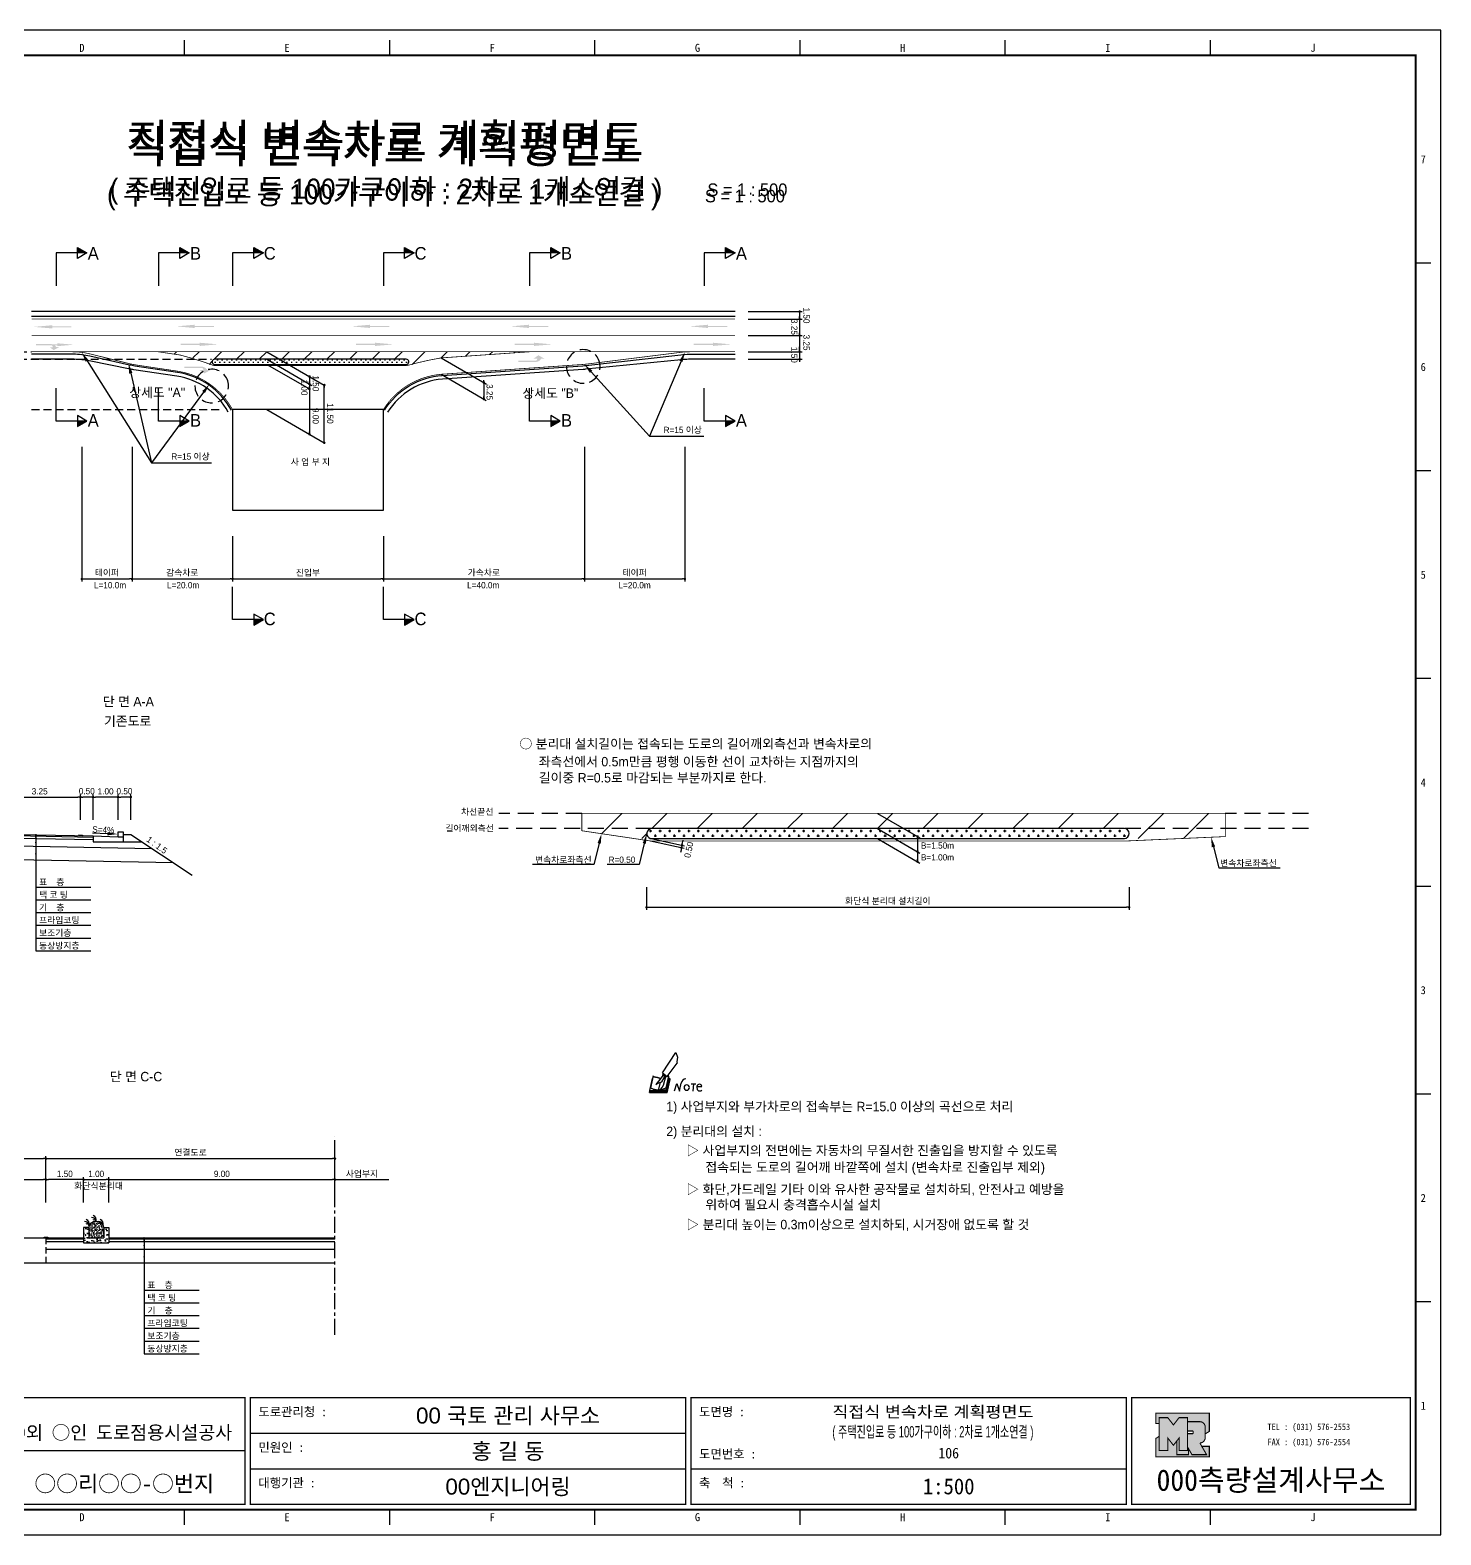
# Model space of a CAD drawing. Header units: millimetres. Extents: x 504 to 927, y 0 to 299.
# Drawn here: x 646.3 to 927, y -0.1 to 299.2 of the extents above; entities that cross this region are included whole.
import ezdxf
from ezdxf.enums import TextEntityAlignment as Align

# ---------------------------------------------------------------- set-up
doc = ezdxf.new("R2010")
doc.units = ezdxf.units.MM
doc.linetypes.add('CENTER', pattern=[50.8, 31.75, -6.35, 6.35, -6.35])
doc.linetypes.add('HIDDEN', pattern=[9.525, 6.35, -3.175])
for name, color, linetype in [('CC-GSTR-0004', 4, 'Continuous'), ('CM-LANE-0030', 30, 'Continuous'), ('CZ-DIMT-0002', 7, 'Continuous'), ('CZ-EXST-0002', 1, 'Continuous'), ('CZ-LIN1-0007', 7, 'Continuous'), ('CZ-LIN2-0003', 3, 'Continuous'), ('CZ-LINE-0001', 7, 'Continuous'), ('CZ-TEXT-BOX0', 7, 'Continuous'), ('TITLE', 7, 'Continuous')]:
    doc.layers.add(name, color=color, linetype=linetype)
doc.styles.add('견고딕', font='arial.ttf')
doc.styles.add('돋움', font='')
doc.styles.add('돋음체', font='')
doc.styles.get('돋움').set_extended_font_data('Dotum')
doc.styles.get('돋음체').set_extended_font_data('DotumChe')

# ---------------------------------------------------------------- blocks, each defined once
blk = doc.blocks.new('note')
for p, q in [((0.85, 3.5), (3.53, 7.57)), ((3.53, 7.57), (3.8, 6.64)), ((3.8, 6.64), (3.69, 5.72)), ((1, 3.1), (0.75, 2.77)), ((0.85, 3.5), (1.8, 2.79)), ((1, 3.4), (0.85, 3.21)), ((0.85, 3.21), (1.52, 2.71)), ((1.8, 2.79), (3.74, 5.46)), ((3.69, 5.72), (3.74, 5.46)), ((-1.24, 2.36), (-1.77, 0)), ((-1.77, 0), (1.77, 0)), ((-1.77, 0), (-1.77, -0.3)), ((-1.53, 0.52), (-1.55, 0.54)), ((-1.01, 2.9), (-1.53, 0.52)), ((-1.48, 0.48), (-1.53, 0.52)), ((-1.43, 0.44), (-1.48, 0.48)), ((-1.38, 0.41), (-1.43, 0.44)), ((-1.33, 0.4), (-1.38, 0.41)), ((-1.27, 0.37), (-1.33, 0.4)), ((-1.22, 0.35), (-1.27, 0.37)), ((-1.13, 2.36), (-1.24, 2.36)), ((-1.17, 0.33), (-1.22, 0.35)), ((-1.12, 0.32), (-1.17, 0.33)), ((-1.02, 0.25), (-1.12, 0.32)), ((-0.97, 0.22), (-1.02, 0.25)), ((-1, 2.9), (-1.01, 2.9)), ((-0.98, 2.85), (-1, 2.9)), ((-0.95, 2.8), (-0.98, 2.85)), ((-0.93, 0.21), (-0.97, 0.22)), ((-0.9, 2.75), (-0.95, 2.8)), ((-0.88, 0.19), (-0.93, 0.21)), ((-0.85, 2.72), (-0.9, 2.75)), ((-0.8, 0.18), (-0.88, 0.19)), ((-0.79, 2.69), (-0.85, 2.72)), ((-0.75, 0.17), (-0.8, 0.18)), ((-0.74, 2.68), (-0.79, 2.69)), ((-0.7, 0.16), (-0.75, 0.17)), ((-0.69, 2.65), (-0.74, 2.68)), ((-0.64, 0.15), (-0.7, 0.16)), ((-0.64, 2.65), (-0.69, 2.65)), ((-0.59, 2.63), (-0.64, 2.65)), ((-0.58, 0.14), (-0.64, 0.15)), ((-0.54, 2.62), (-0.59, 2.63)), ((-0.53, 0.13), (-0.58, 0.14)), ((-0.48, 2.61), (-0.54, 2.62)), ((-0.48, 0.12), (-0.53, 0.13)), ((-0.43, 2.61), (-0.48, 2.61)), ((-0.43, 0.11), (-0.48, 0.12)), ((0.75, 2.77), (-0.46, 1.16)), ((0.37, 2.24), (-0.46, 1.16)), ((-0.46, 1.16), (-0.08, 1.47)), ((-0.38, 2.59), (-0.43, 2.61)), ((-0.38, 0.08), (-0.43, 0.11)), ((-0.33, 2.59), (-0.38, 2.59)), ((-0.29, 0.06), (-0.38, 0.08)), ((-0.27, 2.58), (-0.33, 2.59)), ((-0.23, 0.05), (-0.29, 0.06)), ((-0.22, 2.57), (-0.27, 2.58)), ((-0.16, 0.04), (-0.23, 0.05)), ((-0.17, 2.56), (-0.22, 2.57)), ((-0.12, 2.55), (-0.17, 2.56)), ((-0.11, 0.03), (-0.16, 0.04)), ((-0.07, 2.53), (-0.12, 2.55)), ((-0.04, 0.02), (-0.11, 0.03)), ((-0.08, 1.47), (0.72, 1.75)), ((-0.01, 2.51), (-0.07, 2.53)), ((-0.05, -0.3), (-0.05, 0)), ((0, 0), (-0.04, 0.02)), ((0.04, 2.5), (-0.01, 2.51)), ((0.37, 1.63), (0, 0)), ((0, 0), (1.6, 0.53)), ((0, 0), (1.65, 0.18)), ((0, 0.01), (0.06, 0.04)), ((0, -0.3), (0, 0)), ((0.09, 2.48), (0.04, 2.5)), ((0.05, -0.3), (0.05, 0)), ((0.06, 0.04), (0.11, 0.07)), ((0.14, 2.48), (0.09, 2.48)), ((0.11, 0.07), (0.16, 0.09)), ((0.2, 2.47), (0.14, 2.48)), ((0.16, 0.09), (0.21, 0.12)), ((0.26, 2.43), (0.18, 2.46)), ((0.21, 0.12), (0.27, 0.14)), ((0.34, 2.4), (0.26, 2.43)), ((0.27, 0.14), (0.36, 0.19)), ((0.45, 2.37), (0.34, 2.4)), ((0.36, 0.19), (0.41, 0.22)), ((0.41, 0.22), (0.46, 0.27)), ((0.46, 0.27), (0.51, 0.3)), ((0.51, 0.3), (0.56, 0.34)), ((0.56, 0.34), (0.6, 0.4)), ((0.6, 0.4), (0.64, 0.45)), ((0.64, 0.45), (0.67, 0.51)), ((0.67, 0.51), (0.74, 0.58)), ((0.72, 1.75), (1.16, 2.53)), ((0.74, 0.58), (0.79, 0.63)), ((0.79, 0.63), (0.83, 0.68)), ((0.83, 0.68), (0.86, 0.73)), ((0.86, 0.73), (0.89, 0.79)), ((0.89, 0.84), (0.92, 0.89)), ((0.89, 0.79), (0.89, 0.84)), ((0.92, 0.89), (0.96, 0.95)), ((0.96, 0.95), (1.01, 0.97)), ((1.47, 2.74), (1.01, 0.97)), ((1.16, 2.53), (1.37, 2.82)), ((2.13, 2.84), (1.44, 2.63)), ((1.52, 2.71), (1.66, 2.9)), ((1.6, 0.53), (2.13, 2.84)), ((1.65, 0.18), (2.19, 2.48)), ((1.77, 0), (2.3, 2.36)), ((1.77, -0.3), (2.3, 2.07)), ((1.77, -0.38), (2.3, 1.99)), ((1.77, -0.44), (2.3, 1.93)), ((1.77, 0), (1.77, -0.3)), ((2.19, 2.48), (2.04, 2.47)), ((2.3, 2.36), (2.16, 2.36)), ((2.3, 2.36), (2.3, 2.07)), ((3.21, -0.08), (3.68, 1.4)), ((3.68, 1.4), (4.26, -0.14)), ((4.26, -0.14), (4.56, 1.44)), ((6.55, 1.34), (7.46, 1.34)), ((7.01, 1.34), (6.87, -0.11)), ((7.71, 0.77), (7.71, 0.55)), ((7.71, 0.77), (8.67, 0.77)), ((-1.77, -0.3), (1.77, -0.3)), ((-1.77, -0.43), (-1.77, -0.3)), ((-1.77, -0.37), (1.77, -0.37)), ((-1.77, -0.43), (1.77, -0.43))]:
    blk.add_line(p, q)
for centre, major_axis, start_param, end_param in [((0.4, 2.31), (0.0702, 0.0702), 3.283946, 6.425539), ((5.68, 1.23), (-0.806, 0.806), -0.591174, 0.597824), ((5.66, 0.58), (-0.378, 0.378), 3.926991, 10.210176), ((8.3, 0.49), (0.422, 0.422), 2.265602, 4.634911), ((8.19, 0.77), (-0.342, 0.342), 3.926991, 7.068583)]:
    blk.add_ellipse(centre, major_axis=major_axis, ratio=1, start_param=start_param, end_param=end_param)
blk = doc.blocks.new('_Dot')
at = {"color": 0, "linetype": 'ByBlock', "lineweight": -2}
blk.add_line((-0.5, 0), (-1, 0), dxfattribs=at)
at = {"color": 0, "linetype": 'ByBlock', "const_width": 0.5}
blk.add_lwpolyline([(-0.25, 0, 1), (0.25, 0, 1)], format="xyb", close=True, dxfattribs=at)

msp = doc.modelspace()

# ---------------------------------------------------------------- hatches: boundary and pattern name
at = {"layer": 'CM-LANE-0030'}
h = msp.add_hatch(dxfattribs=at)
h.set_pattern_fill('ANSI31', color=256, style=0)
h.set_pattern_definition([(45, (580.0822, 0.7328), (-2.245064, 2.245064), [])])
h.paths.add_polyline_path([(721.1, 233.73, -0.801424), (721.32, 232.78, 0.001479), (721.22, 232.73), (722.46, 232.73, -0.078793), (728.03, 234.01), (745.61, 235.23), (671.79, 235.23), (676.1, 234.59, -0.082795), (681.81, 232.73), (682.84, 232.73, 0.001767), (682.73, 232.8, -0.768255), (682.98, 233.73)])
at = {"layer": 'CZ-EXST-0002'}
h = msp.add_hatch(dxfattribs=at)
h.set_pattern_fill('AR-CONC', color=256, scale=0.01, style=0)
h.set_pattern_definition([(50, (-451.1976, 3541.8286), (1.8218467, -0.15939086), [0.1905, -2.0955]), (355, (-451.1976, 3541.8286), (-0.3524283, 1.9105664), [0.1524, -1.6764]), (100.451, (-451.0458, 3541.8153), (1.469425, 1.7511669), [0.1619, -1.7809]), (46.1842, (-451.1976, 3542.3366), (2.7107904, -0.4204233), [0.28575, -3.14325]), (96.6356, (-450.9717, 3542.3015), (2.3740423, 2.4742556), [0.24285, -2.67135]), (351.184, (-451.1976, 3542.3366), (2.374046, 2.4742512), [0.2286, -2.5146]), (21, (-450.9436, 3542.2096), (1.5161488, -1.0226552), [0.1905, -2.0955]), (326, (-450.9436, 3542.2096), (0.6180203, 1.8418797), [0.1524, -1.6764]), (71.4514, (-450.8172, 3542.1244), (2.1341649, 0.8192286), [0.1619, -1.7809]), (37.5, (-451.1976, 3541.8286), (0.03088603, 0.84555039), [0, -1.65608, 0, -1.7018, 0, -1.68275]), (7.5, (-451.1976, 3541.8286), (0.66819663, 1.00180575), [0, -0.97028, 0, -1.61798, 0, -0.64135]), (327.5, (-451.764, 3541.8286), (1.35590595, -0.05728744), [0, -0.635, 0, -1.9812, 0, -2.6289]), (317.5, (-452.018, 3541.8286), (1.4812918, 0.2542649), [0, -0.8255, 0, -1.31572, 0, -1.8669])])
h.paths.add_polyline_path([(661.92, 57.98), (661.92, 60.98), (660.92, 60.98), (660.92, 58.98), (657.92, 58.98), (657.92, 60.98), (656.92, 60.98), (656.92, 57.98)])
h = msp.add_hatch(dxfattribs=at)
h.set_pattern_fill('AR-SAND', color=256, scale=0.01, style=0)
h.set_pattern_definition([(37.5, (-451.19757, 3541.82857), (-0.016000313, 0.489413237), [0, -0.38608, 0, -0.4318, 0, -0.41275]), (7.5, (-451.1976, 3541.8286), (0.44952328, 0.7168251), [0, -0.20828, 0, -0.34798, 0, -0.13335]), (327.5, (-451.51, 3541.82857), (0.79099237, 0.001437185), [0, -0.127, 0, -0.4572, 0, -0.5969]), (317.5, (-451.51, 3541.8286), (0.76355645, 0.22292932), [0, -0.0635, 0, -0.29972, 0, -0.3429])])
edge = h.paths.add_edge_path()
edge.add_ellipse((659.42, 60.98), major_axis=(-1.5, 0), ratio=0.829212, start_angle=180, end_angle=360)
edge.add_line((657.92, 60.98), (657.92, 58.98))
edge.add_line((657.92, 58.98), (660.92, 58.98))
edge.add_line((660.92, 58.98), (660.92, 60.98))
at = {"layer": 'CZ-LIN1-0007'}
for points in [[(650.68, 240.51), (650.68, 240.3), (654.5, 240.3), (654.5, 240.08), (650.68, 240.08), (650.68, 239.87), (647.03, 240.19)], [(679.04, 240.61), (679.04, 240.39), (682.87, 240.39), (682.87, 240.18), (679.04, 240.18), (679.04, 239.96), (675.39, 240.29)], [(713.93, 240.61), (713.93, 240.39), (717.76, 240.39), (717.76, 240.18), (713.93, 240.18), (713.93, 239.96), (710.28, 240.29)], [(745.52, 240.61), (745.52, 240.39), (749.35, 240.39), (749.35, 240.18), (745.52, 240.18), (745.52, 239.96), (741.87, 240.29)], [(781.15, 240.61), (781.15, 240.39), (784.97, 240.39), (784.97, 240.18), (781.15, 240.18), (781.15, 239.96), (777.5, 240.29)], [(650.56, 236.75, -0.267976), (651.46, 236.15), (652.02, 236.15), (650.98, 235.57), (650.15, 236.14), (650.76, 236.14, 0.504994), (650.49, 236.51), (647.44, 236.53), (647.44, 236.77)], [(651.69, 236.92), (651.69, 236.73), (648.26, 236.73), (648.26, 236.54), (651.69, 236.54), (651.69, 236.35), (654.96, 236.64)], [(680.02, 237.03), (680.02, 236.82), (676.2, 236.82), (676.2, 236.6), (680.02, 236.6), (680.02, 236.39), (683.67, 236.71)], [(714.92, 237.03), (714.92, 236.82), (711.09, 236.82), (711.09, 236.6), (714.92, 236.6), (714.92, 236.39), (718.57, 236.71)], [(746.51, 237.03), (746.51, 236.82), (742.68, 236.82), (742.68, 236.6), (746.51, 236.6), (746.51, 236.39), (750.16, 236.71)], [(782.13, 237.03), (782.13, 236.82), (778.31, 236.82), (778.31, 236.6), (782.13, 236.6), (782.13, 236.39), (785.78, 236.71)], [(746.92, 233.2, 0.267976), (747.95, 233.88), (748.58, 233.88), (747.41, 234.54), (746.47, 233.89), (747.16, 233.89, -0.504994), (746.85, 233.47), (743.39, 233.45), (743.39, 233.18)], [(680.48, 232.28, -0.267976), (681.51, 231.59), (682.14, 231.59), (680.97, 230.94), (680.02, 231.58), (680.72, 231.59, 0.504994), (680.41, 232.01), (676.94, 232.03), (676.95, 232.3)], [(656.67, 138.96), (656.67, 139.08), (655.92, 139.1), (655.92, 138.97)], [(649.8, 58.98), (649.8, 59.11), (649.05, 59.11), (649.05, 58.98)]]:
    msp.add_hatch(color=256, dxfattribs=at).paths.add_polyline_path(points)
at = {"layer": 'CZ-LIN2-0003'}
h = msp.add_hatch(dxfattribs=at)
h.set_pattern_fill('CROSS', color=256, scale=0.075, style=0)
h.set_pattern_definition([(0, (580.0822, 0.7328), (0.47625, 0.47625), [0.238125, -0.714375]), (90, (580.2013, 0.61376), (-0.47625, 0.47625), [0.238125, -0.714375])])
h.paths.add_polyline_path([(721.22, 232.73, -0.001479), (721.32, 232.78, 0.801424), (721.1, 233.73), (682.98, 233.73, 0.768255), (682.73, 232.8, -0.001767), (682.84, 232.73)])
h = msp.add_hatch(dxfattribs=at)
h.set_pattern_fill('CROSS', color=256, scale=0.15, style=0)
h.set_pattern_definition([(0, (437.066, -318.2593), (0.9525, 0.9525), [0.47625, -1.42875]), (90, (437.3041, -318.4974), (-0.9525, 0.9525), [0.47625, -1.42875])])
h.paths.add_polyline_path([(769.97, 140.39, 0.857281), (769.67, 138.43, -0.001024), (769.82, 138.39), (863.94, 138.39, 1), (863.94, 140.39)])
at = {"layer": 'CZ-LINE-0001'}
for points in [[(655.67, 256), (655.67, 254.9), (657.58, 254.9)], [(676.03, 256), (676.03, 254.9), (677.94, 254.9)], [(690.79, 256), (690.79, 254.9), (692.7, 254.9)], [(720.79, 256), (720.79, 254.9), (722.7, 254.9)], [(749.85, 256), (749.85, 254.9), (751.75, 254.9)], [(784.64, 256), (784.64, 254.9), (786.55, 254.9)], [(657.58, 221.46), (655.67, 221.46), (655.67, 220.36)], [(677.94, 221.46), (676.03, 221.46), (676.03, 220.36)], [(751.75, 221.46), (749.85, 221.46), (749.85, 220.36)], [(786.55, 221.46), (784.64, 221.46), (784.64, 220.36)], [(692.7, 181.96), (690.79, 181.96), (690.79, 180.86)], [(722.7, 181.96), (720.79, 181.96), (720.79, 180.86)]]:
    msp.add_hatch(color=256, dxfattribs=at).paths.add_polyline_path(points)
at = {"layer": 'TITLE', "ltscale": 150}
h = msp.add_hatch(color=8, dxfattribs=at)
edge = h.paths.add_edge_path()
edge.add_line((880.9, 24.08), (870.23, 24.08))
edge.add_line((870.23, 24.08), (870.23, 22))
edge.add_line((870.23, 22), (870.94, 22))
edge.add_line((870.94, 22), (870.94, 23.18))
edge.add_line((870.94, 23.18), (872.63, 23.18))
edge.add_line((872.63, 23.18), (873.76, 21.73))
edge.add_line((873.76, 21.73), (874.88, 23.18))
edge.add_line((874.88, 23.18), (876.58, 23.18))
edge.add_line((876.58, 23.18), (876.58, 22.38))
edge.add_line((876.58, 22.38), (879.02, 22.38))
edge.add_arc((879.02, 21.31), 1.07, 0, 90, ccw=False)
edge.add_line((880.08, 21.31), (880.08, 19.95))
edge.add_line((880.08, 19.95), (880.9, 20.45))
edge.add_line((880.9, 20.45), (880.9, 24.08))
h.paths.add_polyline_path([(874.44, 18.56), (873.76, 17.68), (872.63, 19.13), (872.63, 16.62), (870.94, 16.62), (870.94, 19.47), (870.23, 19.03), (870.23, 15.4), (880.9, 15.4), (880.9, 17.47), (879.4, 17.47), (880.35, 15.82), (877.45, 15.82), (876.75, 17.03), (876.75, 15.82), (874.44, 15.82)])
msp.add_hatch(color=5, dxfattribs=at).paths.add_polyline_path([(876.58, 23.18), (874.88, 23.18), (873.76, 21.73), (872.63, 23.18), (870.94, 23.18), (870.94, 16.62), (872.63, 16.62), (872.63, 19.13), (873.76, 17.68), (874.88, 19.13), (874.88, 16.62), (876.58, 16.62)])
h = msp.add_hatch(color=161, dxfattribs=at)
edge = h.paths.add_edge_path()
edge.add_arc((879.02, 21.31), 1.07, 360, 450)
edge.add_line((879.02, 22.38), (876.58, 22.38))
edge.add_line((876.58, 22.38), (876.58, 20.53))
edge.add_line((876.58, 20.53), (877.57, 20.53))
edge.add_arc((877.57, 20.41), 0.113, 0, 90, ccw=False)
edge.add_line((877.69, 20.41), (877.69, 20.1))
edge.add_arc((877.57, 20.1), 0.113, 270, 360, ccw=False)
edge.add_line((877.57, 19.99), (876.58, 19.99))
edge.add_line((876.58, 19.99), (876.58, 16.62))
edge.add_line((876.58, 16.62), (874.88, 16.62))
edge.add_line((874.88, 16.62), (874.88, 19.13))
edge.add_line((874.88, 19.13), (874.44, 18.56))
edge.add_line((874.44, 18.56), (874.44, 15.82))
edge.add_line((874.44, 15.82), (876.75, 15.82))
edge.add_line((876.75, 15.82), (876.75, 17.03))
edge.add_line((876.75, 17.03), (877.45, 15.82))
edge.add_line((877.45, 15.82), (880.35, 15.82))
edge.add_line((880.35, 15.82), (879.02, 18.14))
edge.add_arc((879.02, 19.21), 1.07, 270, 360)
edge.add_line((880.08, 19.21), (880.08, 21.31))

# ---------------------------------------------------------------- linework, layer by layer
at = {"color": 0, "linetype": 'ByBlock', "lineweight": -2}
for p, q in [((799.38, 242.98), (799.38, 242.73)), ((799.38, 241.98), (799.38, 242.23)), ((799.38, 241.48), (799.38, 241.23)), ((799.38, 238.73), (799.38, 238.98)), ((799.38, 238.23), (799.38, 237.98)), ((799.38, 235.48), (799.38, 235.73)), ((799.38, 235.48), (799.38, 235.73)), ((799.38, 233.48), (799.38, 233.23)), ((799.38, 233.48), (799.38, 233.23)), ((701.84, 230.08), (701.84, 229.83)), ((701.84, 229.08), (701.84, 229.33)), ((701.84, 228.58), (701.84, 228.33)), ((701.84, 228.08), (701.84, 228.33)), ((704.8, 228.37), (704.8, 228.12)), ((736.55, 229.36), (736.55, 229.61)), ((736.55, 228.86), (736.55, 228.61)), ((736.54, 226.11), (736.54, 226.36)), ((701.84, 219.08), (701.84, 219.33)), ((704.8, 217.37), (704.8, 217.62)), ((822.83, 138.55), (822.83, 138.3)), ((775.83, 136.35), (775.78, 136.11)), ((776.04, 137.32), (776.09, 137.56)), ((822.83, 135.55), (822.83, 135.3)), ((822.83, 134.05), (822.83, 134.3)), ((707.17, 70.53), (707.42, 70.53))]:
    msp.add_line(p, q, dxfattribs=at)
at = {"color": 0, "linetype": 'ByBlock', "const_width": 0.25}
for points in [[(799.38, 243.11, 1), (799.38, 243.36, 1)], [(799.38, 241.61, 1), (799.38, 241.86, 1)], [(799.38, 241.86, 1), (799.38, 241.61, 1)], [(799.38, 238.36, 1), (799.38, 238.61, 1)], [(799.38, 238.61, 1), (799.38, 238.36, 1)], [(799.38, 235.36, 1), (799.38, 235.11, 1)], [(799.38, 235.36, 1), (799.38, 235.11, 1)], [(799.38, 233.61, 1), (799.38, 233.86, 1)], [(799.38, 233.61, 1), (799.38, 233.86, 1)], [(701.84, 230.2, 1), (701.84, 230.45, 1)], [(701.84, 228.7, 1), (701.84, 228.95, 1)], [(701.84, 228.95, 1), (701.84, 228.7, 1)], [(701.84, 227.95, 1), (701.84, 227.7, 1)], [(704.8, 228.49, 1), (704.8, 228.74, 1)], [(736.55, 228.99, 1), (736.55, 229.24, 1)], [(736.55, 229.24, 1), (736.55, 228.99, 1)], [(736.54, 225.98, 1), (736.54, 225.73, 1)], [(701.84, 218.95, 1), (701.84, 218.7, 1)], [(704.8, 217.24, 1), (704.8, 216.99, 1)], [(822.83, 138.68, 1), (822.83, 138.93, 1)], [(775.86, 136.47, 1), (775.91, 136.72, 1)], [(776.01, 137.2, 1), (775.96, 136.95, 1)], [(822.83, 135.68, 1), (822.83, 135.93, 1)], [(822.83, 133.93, 1), (822.83, 133.68, 1)], [(707.05, 70.53, 1), (706.8, 70.53, 1)]]:
    msp.add_lwpolyline(points, format="xyb", close=True, dxfattribs=at)
at = {"layer": 'CC-GSTR-0004'}
for p, q in [((658.79, 138.92), (663.79, 138.72)), ((658.79, 138.92), (658.79, 137.72)), ((658.79, 137.72), (664.79, 137.72)), ((663.79, 139.72), (664.79, 139.72)), ((663.79, 138.72), (663.79, 139.72)), ((663.79, 138.72), (664.79, 138.72)), ((664.79, 139.72), (664.79, 137.72))]:
    msp.add_line(p, q, dxfattribs=at)
for points in [[(786.55, 243.23), (646.55, 243.23)], [(786.55, 242.23), (646.55, 242.23)]]:
    msp.add_lwpolyline(points, dxfattribs=at)
for points in [[(686.33, 223.61, 0.234605), (675.58, 231.12), (667.09, 232.4), (667.09, 232.4, -0.018175), (666.02, 232.6), (666.02, 232.6), (658.18, 234.36), (658.18, 234.36, 0.055452), (654.88, 234.73), (654.88, 234.73), (646.55, 234.73)], [(685.67, 223.25, 0.234605), (675.47, 230.38), (666.92, 231.66, -0.012396), (666.19, 231.79), (658.02, 233.44, 0.049659), (655.06, 233.73), (646.55, 233.73)], [(716.76, 223.6, -0.24079), (728.27, 230.52), (756.23, 232.46), (756.23, 232.46, 0.010735), (756.87, 232.52), (756.87, 232.52), (775.72, 234.64), (775.72, 234.64, -0.028022), (777.39, 234.73), (777.39, 234.73), (786.55, 234.73)], [(786.55, 233.73), (777.3, 233.73, 0.024952), (775.81, 233.66), (756.78, 231.75, -0.007667), (756.32, 231.71), (728.32, 229.77, 0.24079), (717.4, 223.2)]]:
    msp.add_lwpolyline(points, format="xyb", dxfattribs=at)
at = {"layer": 'CM-LANE-0030'}
for p, q in [((759.97, 139.35), (764.01, 143.39)), ((769.99, 140.39), (772.99, 143.39)), ((778.97, 140.39), (781.97, 143.39)), ((787.95, 140.39), (790.95, 143.39)), ((796.93, 140.39), (799.93, 143.39)), ((805.91, 140.39), (808.91, 143.39)), ((814.89, 140.39), (817.89, 143.39)), ((823.87, 140.39), (826.87, 143.39)), ((832.85, 140.39), (835.85, 143.39)), ((841.83, 140.39), (844.83, 143.39)), ((850.81, 140.39), (853.81, 143.39)), ((859.79, 140.39), (862.79, 143.39)), ((866.77, 138.39), (871.77, 143.39)), ((875.75, 138.39), (880.75, 143.39)), ((767.99, 138.39), (768.97, 139.37))]:
    msp.add_line(p, q, dxfattribs=at)
at = {"layer": 'CM-LANE-0030', "const_width": 0.15}
msp.add_lwpolyline([(786.55, 238.48), (646.55, 238.48)], dxfattribs=at)
for points in [[(721.22, 232.48, -0.026159), (728.03, 234.01), (745.61, 235.23), (671.79, 235.23), (676.1, 234.59, -0.027105), (682.84, 232.48)], [(884.07, 143.39), (884.07, 138.78), (863.97, 137.89), (769.82, 137.89, -0.142447), (769.82, 137.89), (756.04, 139.94), (756.04, 143.39)]]:
    msp.add_lwpolyline(points, format="xyb", close=True, dxfattribs=at)
at = {"layer": 'CZ-EXST-0002'}
for p, q in [((633.17, 58.98), (649.42, 58.98)), ((633.17, 53.98), (649.42, 53.98))]:
    msp.add_line(p, q, dxfattribs=at)
at = {"layer": 'CZ-LIN1-0007'}
for p, q in [((655.92, 139.1), (656.67, 139.08)), ((655.92, 138.97), (656.67, 138.96)), ((656.67, 139.08), (656.67, 138.96)), ((649.05, 59.11), (649.8, 59.11)), ((649.05, 58.98), (649.05, 59.11)), ((649.8, 58.98), (649.05, 58.98)), ((649.8, 59.11), (649.8, 58.98))]:
    msp.add_line(p, q, dxfattribs=at)
at = {"layer": 'CZ-LIN1-0007', "const_width": 0.15}
msp.add_lwpolyline([(786.55, 241.73), (646.55, 241.73)], dxfattribs=at)
for points in [[(686.55, 223.73, 0.234605), (675.61, 231.37), (667.27, 232.62), (667.27, 232.62, -0.024027), (665.85, 232.91), (665.85, 232.91), (658.34, 234.78), (658.34, 234.78, 0.061321), (654.71, 235.23), (654.71, 235.23), (646.55, 235.23)], [(786.55, 235.23), (777.49, 235.23), (777.49, 235.23, 0.031099), (775.63, 235.11), (756.96, 232.78, -0.01381), (756.14, 232.7), (756.14, 232.7), (728.25, 230.77, 0.24079), (716.55, 223.73)]]:
    msp.add_lwpolyline(points, format="xyb", dxfattribs=at)
at = {"layer": 'CZ-LIN1-0007', "linetype": 'HIDDEN', "const_width": 0.15}
for points in [[(654.71, 235.23), (671.79, 235.23)], [(745.61, 235.23), (777.49, 235.23)]]:
    msp.add_lwpolyline(points, dxfattribs=at)
at = {"layer": 'CZ-LIN2-0003'}
for p, q in [((640.04, 139.29), (658.79, 138.92)), ((640.04, 139.04), (658.79, 138.67)), ((640.04, 138.54), (658.79, 138.17)), ((664.79, 139.22), (666.29, 139.22)), ((664.79, 137.72), (668.54, 137.72)), ((666.29, 139.22), (678.5, 131.08)), ((640.04, 137.04), (670.47, 136.43)), ((640.04, 134.29), (674.72, 133.6)), ((656.92, 60.98), (656.92, 57.98)), ((657.92, 60.98), (656.92, 60.98)), ((657.92, 60.98), (657.92, 58.98)), ((660.92, 60.98), (661.92, 60.98)), ((660.92, 60.98), (660.92, 58.98)), ((661.92, 60.98), (661.92, 57.98)), ((649.42, 58.98), (656.92, 58.98)), ((649.42, 58.73), (656.92, 58.73)), ((649.42, 58.23), (656.92, 58.23)), ((656.92, 57.98), (661.92, 57.98)), ((657.92, 58.98), (660.92, 58.98)), ((661.92, 58.98), (706.92, 58.98)), ((661.92, 58.73), (706.92, 58.73)), ((661.92, 58.23), (706.92, 58.23)), ((649.42, 56.73), (706.92, 56.73)), ((649.42, 53.98), (706.92, 53.98))]:
    msp.add_line(p, q, dxfattribs=at)
for points in [[(682.84, 232.73), (721.22, 232.73, -0.001479), (721.32, 232.78, 0.801424), (721.1, 233.73), (682.98, 233.73, 0.768255), (682.73, 232.8, -0.001767)], [(863.94, 140.39), (769.97, 140.39, 0.857281), (769.67, 138.43, -0.001024), (769.82, 138.39), (863.97, 138.39), (864.01, 138.39, 0.966023)]]:
    msp.add_lwpolyline(points, format="xyb", close=True, dxfattribs=at)
msp.add_lwpolyline([(716.55, 223.73), (686.55, 223.73), (686.55, 203.73), (716.55, 203.73)], close=True, dxfattribs=at)
for centre, radius, start, end in [((658.55, 62.11), 0.88, 7.8639, 92.7752), ((658.44, 62.45), 1, 347.1802, 67.3267), ((657.15, 61.32), 0.88, 7.8639, 92.7752), ((657.61, 61.29), 0.44, 19.771, 124.0366), ((657.05, 61.66), 1, 347.1802, 67.3267), ((659.01, 62.08), 0.44, 19.771, 124.0366), ((659.94, 61.32), 0.88, 7.8639, 92.7752), ((660.4, 61.29), 0.44, 19.771, 124.0366), ((659.84, 61.66), 1, 347.1802, 67.3267)]:
    msp.add_arc(centre, radius, start, end, dxfattribs=at)
msp.add_ellipse((659.42, 60.98), major_axis=(-1.5, 0), ratio=0.829212, start_param=3.141593, end_param=6.283185, dxfattribs=at)
at = {"layer": 'CZ-LINE-0001'}
for p, q in [((657.58, 254.9), (651.43, 254.9)), ((651.43, 254.9), (651.43, 248.36)), ((655.67, 253.8), (655.67, 256)), ((655.67, 256), (657.58, 254.9)), ((657.58, 254.9), (655.67, 253.8)), ((677.94, 254.9), (671.79, 254.9)), ((671.79, 254.9), (671.79, 248.36)), ((676.03, 253.8), (676.03, 256)), ((676.03, 256), (677.94, 254.9)), ((677.94, 254.9), (676.03, 253.8)), ((692.7, 254.9), (686.55, 254.9)), ((686.55, 254.9), (686.55, 248.36)), ((690.79, 253.8), (690.79, 256)), ((690.79, 256), (692.7, 254.9)), ((692.7, 254.9), (690.79, 253.8)), ((722.7, 254.9), (716.55, 254.9)), ((716.55, 254.9), (716.55, 248.36)), ((720.79, 253.8), (720.79, 256)), ((720.79, 256), (722.7, 254.9)), ((722.7, 254.9), (720.79, 253.8)), ((751.75, 254.9), (745.61, 254.9)), ((745.61, 254.9), (745.61, 248.36)), ((749.85, 253.8), (749.85, 256)), ((749.85, 256), (751.75, 254.9)), ((751.75, 254.9), (749.85, 253.8)), ((786.55, 254.9), (780.4, 254.9)), ((780.4, 254.9), (780.4, 248.36)), ((784.64, 253.8), (784.64, 256)), ((784.64, 256), (786.55, 254.9)), ((786.55, 254.9), (784.64, 253.8)), ((789.15, 243.23), (799.88, 243.23)), ((799.38, 242.73), (799.38, 233.73)), ((789.15, 241.73), (799.88, 241.73)), ((789.15, 241.73), (799.88, 241.73)), ((789.15, 238.48), (799.88, 238.48)), ((789.15, 238.48), (799.88, 238.48)), ((693.35, 235.23), (704.8, 228.62)), ((693.35, 233.73), (702.34, 228.54)), ((728.05, 234.02), (737.05, 228.82)), ((789.15, 235.23), (799.88, 235.23)), ((789.15, 235.23), (799.88, 235.23)), ((789.15, 233.73), (799.88, 233.73)), ((789.15, 233.73), (799.88, 233.73)), ((799.38, 235.73), (799.38, 236.23)), ((693.35, 232.73), (701.84, 227.83)), ((728.04, 230.76), (737.04, 225.57)), ((651.43, 221.46), (651.43, 228)), ((671.79, 221.46), (671.79, 228)), ((701.84, 230.33), (701.84, 218.83)), ((704.8, 217.12), (704.8, 228.62)), ((736.55, 228.61), (736.55, 225.61)), ((745.61, 221.46), (745.61, 228)), ((780.4, 221.46), (780.4, 228)), ((657.58, 221.46), (655.67, 222.56)), ((655.67, 222.56), (655.67, 220.36)), ((677.94, 221.46), (676.03, 222.56)), ((676.03, 222.56), (676.03, 220.36)), ((693.35, 223.73), (704.8, 217.12)), ((751.75, 221.46), (749.85, 222.56)), ((749.85, 222.56), (749.85, 220.36)), ((786.55, 221.46), (784.64, 222.56)), ((784.64, 222.56), (784.64, 220.36)), ((657.58, 221.46), (651.43, 221.46)), ((655.67, 220.36), (657.58, 221.46)), ((677.94, 221.46), (671.79, 221.46)), ((676.03, 220.36), (677.94, 221.46)), ((751.75, 221.46), (745.61, 221.46)), ((749.85, 220.36), (751.75, 221.46)), ((786.55, 221.46), (780.4, 221.46)), ((784.64, 220.36), (786.55, 221.46)), ((656.55, 216.3), (656.55, 189.53)), ((666.55, 216.3), (666.55, 189.53)), ((666.55, 216.3), (666.55, 189.53)), ((756.55, 216.3), (756.55, 189.53)), ((756.55, 216.3), (756.55, 189.53)), ((769.54, 218.42), (780.32, 218.42)), ((776.55, 216.3), (776.55, 189.53)), ((670.4, 213.15), (682.34, 213.15)), ((686.55, 198.58), (686.55, 189.53)), ((686.55, 198.58), (686.55, 189.53)), ((716.55, 198.58), (716.55, 189.53)), ((716.55, 198.58), (716.55, 189.53)), ((657.05, 190.03), (666.05, 190.03)), ((667.05, 190.03), (686.05, 190.03)), ((687.05, 190.03), (716.05, 190.03)), ((717.05, 190.03), (756.05, 190.03)), ((757.05, 190.03), (776.05, 190.03)), ((686.55, 181.96), (686.55, 188.5)), ((716.55, 181.96), (716.55, 188.5)), ((692.7, 181.96), (690.79, 183.06)), ((690.79, 183.06), (690.79, 180.86)), ((722.7, 181.96), (720.79, 183.06)), ((720.79, 183.06), (720.79, 180.86)), ((692.7, 181.96), (686.55, 181.96)), ((690.79, 180.86), (692.7, 181.96)), ((722.7, 181.96), (716.55, 181.96)), ((720.79, 180.86), (722.7, 181.96)), ((656.29, 142.09), (656.29, 147.14)), ((656.29, 142.09), (656.29, 147.14)), ((658.79, 142.09), (658.79, 147.14)), ((658.79, 142.09), (658.79, 147.14)), ((663.79, 142.09), (663.79, 147.14)), ((663.79, 144.53), (663.79, 147.14)), ((666.29, 142.09), (666.29, 147.14)), ((640.54, 146.64), (655.79, 146.64)), ((658.29, 146.64), (656.79, 146.64)), ((663.29, 146.64), (659.29, 146.64)), ((665.79, 146.64), (664.29, 146.64)), ((814.89, 143.39), (823.33, 138.51)), ((647.4, 139.15), (647.4, 116.07)), ((769.71, 137.91), (776.38, 136.49)), ((769.82, 138.39), (776.48, 136.97)), ((776.09, 137.56), (776.2, 138.05)), ((814.89, 140.39), (823.33, 135.51)), ((814.89, 138.39), (823.33, 133.51)), ((822.83, 138.8), (822.83, 133.8)), ((775.78, 136.11), (775.68, 135.62)), ((768.92, 128.75), (768.92, 124.21)), ((864.94, 128.75), (864.94, 124.21)), ((647.4, 128.73), (658.33, 128.73)), ((647.4, 126.2), (658.33, 126.2)), ((647.4, 123.67), (658.33, 123.67)), ((769.42, 124.71), (864.44, 124.71)), ((647.4, 121.13), (658.33, 121.13)), ((647.4, 118.6), (658.33, 118.6)), ((647.4, 116.07), (658.33, 116.07)), ((649.42, 71.03), (649.42, 75.21)), ((649.42, 71.03), (649.42, 75.21)), ((706.92, 71.03), (706.92, 75.21)), ((633.67, 74.71), (648.92, 74.71)), ((649.92, 74.71), (706.42, 74.71)), ((633.67, 70.53), (648.92, 70.53)), ((649.42, 65.98), (649.42, 71.03)), ((649.42, 65.98), (649.42, 71.03)), ((656.42, 70.53), (649.92, 70.53)), ((656.92, 65.98), (656.92, 71.03)), ((656.92, 65.98), (656.92, 71.03)), ((657.42, 70.53), (661.42, 70.53)), ((661.92, 65.98), (661.92, 71.03)), ((661.92, 65.98), (661.92, 71.03)), ((662.42, 70.53), (706.42, 70.53)), ((706.92, 65.98), (706.92, 71.03)), ((706.92, 65.98), (706.92, 71.03)), ((707.42, 70.53), (717.64, 70.53)), ((668.95, 58.98), (668.95, 35.9)), ((668.95, 48.56), (679.89, 48.56)), ((668.95, 46.03), (679.89, 46.03)), ((668.95, 43.49), (679.89, 43.49)), ((668.95, 40.96), (679.89, 40.96)), ((668.95, 38.43), (679.89, 38.43)), ((668.95, 35.9), (679.89, 35.9))]:
    msp.add_line(p, q, dxfattribs=at)
at = {"layer": 'CZ-LINE-0001', "linetype": 'HIDDEN', "ltscale": 0.25}
for p, q in [((636.89, 235.23), (646.55, 235.23)), ((636.89, 233.73), (682.39, 233.73)), ((646.55, 223.73), (684.21, 223.73))]:
    msp.add_line(p, q, dxfattribs=at)
at = {"layer": 'CZ-LINE-0001', "linetype": 'HIDDEN', "ltscale": 0.35}
for p, q in [((759.66, 232.7), (759.66, 232.7)), ((685.74, 228.8), (685.74, 228.8))]:
    msp.add_line(p, q, dxfattribs=at)
at = {"layer": 'CZ-LINE-0001', "linetype": 'HIDDEN', "ltscale": 0.5}
for p, q in [((756.04, 143.39), (739.51, 143.39)), ((900.6, 143.39), (884.07, 143.39)), ((769.97, 140.39), (739.51, 140.39)), ((900.6, 140.39), (863.94, 140.39))]:
    msp.add_line(p, q, dxfattribs=at)
at = {"layer": 'CZ-LINE-0001', "linetype": 'CENTER', "ltscale": 0.1}
msp.add_line((706.92, 39.66), (706.92, 79.04), dxfattribs=at)
at = {"layer": 'CZ-LINE-0001', "linetype": 'HIDDEN', "ltscale": 0.2}
msp.add_line((649.42, 58.98), (649.42, 53.98), dxfattribs=at)
at = {"layer": 'CZ-LINE-0001'}
for points in [[(657.61, 233.43), (670.4, 213.15)], [(666.3, 230.96), (670.4, 213.15)], [(757.9, 231.25), (769.54, 218.42)], [(775.78, 233.34), (769.54, 218.42)], [(680.79, 227.23), (670.4, 213.15)], [(661.67, 139.36), (658.66, 139.48)], [(759.48, 137.41), (758.43, 133.23), (746.2, 133.23)], [(768.48, 137.43), (767.43, 133.25), (761.09, 133.25)]]:
    msp.add_lwpolyline(points, dxfattribs=at)
at = {"layer": 'CZ-LINE-0001', "extrusion": (0, 0, -1)}
msp.add_lwpolyline([(-881.72, 136.74), (-882.78, 132.56), (-895, 132.56)], dxfattribs=at)
at = {"layer": 'CZ-LINE-0001', "linetype": 'HIDDEN', "ltscale": 0.35}
for centre in [(756.33, 232.31), (682.41, 228.41)]:
    msp.add_arc(centre, 3.35, 6.7667, 6.749, dxfattribs=at)
at = {"layer": 'CZ-LINE-0001', "linetype": 'ByBlock'}
for centre, start, end in [((647.4, 139.09), 0, 180), ((647.4, 139.09), 0, 180), ((647.4, 139.09), 180, 0), ((647.4, 139.09), 180, 0), ((647.4, 138.89), 0, 180), ((647.4, 138.89), 0, 180), ((647.4, 138.89), 180, 0), ((647.4, 138.89), 180, 0), ((647.4, 138.66), 0, 180), ((647.4, 138.66), 0, 180), ((647.4, 138.66), 180, 0), ((647.4, 138.66), 180, 0), ((647.39, 138.4), 0, 180), ((647.39, 138.4), 0, 180), ((647.39, 138.4), 180, 0), ((647.39, 138.4), 180, 0), ((647.39, 137.61), 0, 180), ((647.39, 137.61), 0, 180), ((647.39, 137.61), 180, 0), ((647.39, 137.61), 180, 0), ((647.39, 135.37), 0, 180), ((647.39, 135.37), 0, 180), ((647.39, 135.37), 180, 0), ((647.39, 135.37), 180, 0), ((668.95, 58.23), 0, 180), ((668.95, 58.23), 0, 180), ((668.95, 58.23), 180, 0), ((668.95, 58.23), 180, 0), ((668.95, 57.44), 0, 180), ((668.95, 57.44), 0, 180), ((668.95, 57.44), 180, 0), ((668.95, 57.44), 180, 0), ((668.95, 58.92), 0, 180), ((668.95, 58.92), 0, 180), ((668.95, 58.92), 180, 0), ((668.95, 58.92), 180, 0), ((668.95, 58.72), 0, 180), ((668.95, 58.72), 0, 180), ((668.95, 58.72), 180, 0), ((668.95, 58.72), 180, 0), ((668.95, 58.48), 0, 180), ((668.95, 58.48), 0, 180), ((668.95, 58.48), 180, 0), ((668.95, 58.48), 180, 0), ((668.95, 55.2), 0, 180), ((668.95, 55.2), 0, 180), ((668.95, 55.2), 180, 0), ((668.95, 55.2), 180, 0)]:
    msp.add_arc(centre, 0.0625, start, end, dxfattribs=at)
at = {"layer": 'CZ-LINE-0001'}
for points in [[(657.32, 233.25), (656.54, 235.12), (657.89, 233.6)], [(775.47, 233.46), (776.55, 235.18), (776.09, 233.21)], [(665.98, 230.88), (665.85, 232.91), (666.63, 231.03)], [(757.65, 231.03), (756.55, 232.74), (758.14, 231.48)], [(680.52, 227.42), (681.98, 228.83), (681.06, 227.03)], [(661.68, 139.69), (663.66, 139.28), (661.65, 139.02)], [(759.16, 137.49), (759.97, 139.35), (759.81, 137.33)], [(768.16, 137.51), (768.97, 139.37), (768.81, 137.35)]]:
    msp.add_solid(points, dxfattribs=at)
at = {"layer": 'CZ-LINE-0001', "extrusion": (0, 0, -1)}
msp.add_solid([(-882.05, 136.82), (-881.24, 138.68), (-881.4, 136.66)], dxfattribs=at)
at = {"layer": 'TITLE', "color": 7, "linetype": 'Continuous'}
for p, q in [((677, 294.19), (677, 297.21)), ((717.82, 294.19), (717.82, 297.21)), ((758.65, 294.19), (758.65, 297.21)), ((799.47, 294.19), (799.47, 297.21)), ((840.3, 294.19), (840.3, 297.21)), ((881.12, 294.19), (881.12, 297.21)), ((924.97, 252.86), (921.94, 252.86)), ((924.97, 211.53), (921.94, 211.53)), ((924.97, 170.2), (921.94, 170.2)), ((924.97, 128.87), (921.94, 128.87)), ((924.97, 87.55), (921.94, 87.55)), ((924.97, 46.22), (921.94, 46.22)), ((677, 1.86), (677, 4.89)), ((717.82, 1.86), (717.82, 4.89)), ((758.65, 1.86), (758.65, 4.89)), ((799.47, 1.86), (799.47, 4.89)), ((840.3, 1.86), (840.3, 4.89)), ((881.12, 1.86), (881.12, 4.89))]:
    msp.add_line(p, q, dxfattribs=at)
at = {"layer": 'TITLE', "ltscale": 150}
for p, q in [((690.1, 20.1), (776.71, 20.1)), ((689.04, 16.56), (602.43, 16.56)), ((690.1, 13.02), (776.71, 13.02)), ((777.77, 13.02), (864.38, 13.02))]:
    msp.add_line(p, q, dxfattribs=at)
at = {"layer": 'TITLE'}
msp.add_line((922.06, 4.89), (513.2, 4.89), dxfattribs=at)
msp.add_lwpolyline([(503.62, -0.15), (926.98, -0.15), (926.98, 299.23), (503.62, 299.23)], close=True, dxfattribs=at)
at = {"layer": 'TITLE', "linetype": 'Continuous', "const_width": 0.403}
msp.add_lwpolyline([(513.7, 4.89), (513.7, 294.19), (921.94, 294.19), (921.94, 4.89)], close=True, dxfattribs=at)
at = {"layer": 'TITLE', "ltscale": 150}
for points, const_width in [([(602.43, 27.17), (689.04, 27.17), (689.04, 5.95), (602.43, 5.95)], 0.265), ([(776.71, 5.95), (690.1, 5.95), (690.1, 27.17), (776.71, 27.17)], 0.265), ([(777.77, 27.17), (864.38, 27.17), (864.38, 5.95), (777.77, 5.95)], 0.265), ([(920.88, 27.17), (920.88, 5.95), (865.44, 5.95), (865.44, 27.17), (920.88, 27.17)], 0.265), ([(876.58, 23.18), (874.88, 23.18), (873.76, 21.73), (872.63, 23.18), (870.94, 23.18), (870.94, 16.62), (872.63, 16.62), (872.63, 19.13), (873.76, 17.68), (874.88, 19.13), (874.88, 16.62), (876.58, 16.62)], 0.212), ([(874.44, 18.56), (873.76, 17.68), (872.63, 19.13), (872.63, 16.62), (870.94, 16.62), (870.94, 19.47), (870.23, 19.03), (870.23, 15.4), (880.9, 15.4), (880.9, 17.47), (879.4, 17.47), (880.35, 15.82), (877.45, 15.82), (876.75, 17.03), (876.75, 15.82), (874.44, 15.82)], 0.212)]:
    msp.add_lwpolyline(points, close=True, dxfattribs=dict(at, const_width=const_width))
at = {"layer": 'TITLE', "ltscale": 150, "const_width": 0.212}
for points in [[(880.9, 24.08), (870.23, 24.08), (870.23, 22), (870.94, 22), (870.94, 23.18), (872.63, 23.18), (873.76, 21.73), (874.88, 23.18), (876.58, 23.18), (876.58, 22.38), (879.02, 22.38, -0.414214), (880.08, 21.31), (880.08, 19.95), (880.9, 20.45)], [(880.08, 21.31, 0.414214), (879.02, 22.38), (876.58, 22.38), (876.58, 20.53), (877.57, 20.53, -0.414214), (877.69, 20.41), (877.69, 20.1, -0.414214), (877.57, 19.99), (876.58, 19.99), (876.58, 16.62), (874.88, 16.62), (874.88, 19.13), (874.44, 18.56), (874.44, 15.82), (876.75, 15.82), (876.75, 17.03), (877.45, 15.82), (880.35, 15.82), (879.02, 18.14, 0.414214), (880.08, 19.21)]]:
    msp.add_lwpolyline(points, format="xyb", close=True, dxfattribs=at)

# ---------------------------------------------------------------- block references
at = {"layer": 'CZ-LINE-0001', "xscale": 0.5, "yscale": 0.5, "zscale": 0.5, "rotation": 180}
for p in [(656.55, 190.03), (666.55, 190.03), (686.55, 190.03), (716.55, 190.03), (756.55, 190.03), (656.29, 146.64), (658.79, 146.64), (663.79, 146.64), (768.92, 124.71), (649.42, 74.71), (649.42, 70.53), (656.92, 70.53), (661.92, 70.53)]:
    msp.add_blockref('_Dot', p, dxfattribs=at)
at = {"layer": 'CZ-LINE-0001', "xscale": 0.5, "yscale": 0.5, "zscale": 0.5}
for p in [(666.55, 190.03), (686.55, 190.03), (716.55, 190.03), (756.55, 190.03), (776.55, 190.03), (656.29, 146.64), (658.79, 146.64), (663.79, 146.64), (666.29, 146.64), (864.94, 124.71), (649.42, 74.71), (706.92, 74.71), (649.42, 70.53), (656.92, 70.53), (661.92, 70.53), (706.92, 70.53)]:
    msp.add_blockref('_Dot', p, dxfattribs=at)
at = {"layer": 'CZ-TEXT-BOX0'}
msp.add_blockref('note', (771.25, 88.27), dxfattribs=at)

# ---------------------------------------------------------------- texts
at = {"layer": 'CZ-DIMT-0002', "style": '돋움'}
for s, height, p in [('A', 2.5, (658.83, 254.82)), ('B', 2.5, (679.19, 254.82)), ('C', 2.5, (693.95, 254.82)), ('C', 2.5, (723.95, 254.82)), ('B', 2.5, (753, 254.82)), ('A', 2.5, (787.8, 254.82)), ('상세도 "A"', 1.875, (671.56, 227.14)), ('상세도 "B"', 1.875, (749.79, 227)), ('A', 2.5, (658.83, 221.59)), ('B', 2.5, (679.19, 221.59)), ('B', 2.5, (753, 221.59)), ('A', 2.5, (787.8, 221.59)), ('R=15 이상', 1.25, (776.13, 219.68)), ('R=15 이상', 1.25, (678.18, 214.4)), ('사 업 부 지', 1.25, (702.04, 213.32)), ('L=10.0m', 1.25, (662.17, 188.8)), ('L=20.0m', 1.25, (676.72, 188.8)), ('L=40.0m', 1.25, (736.43, 188.8)), ('L=20.0m', 1.25, (766.55, 188.8)), ('C', 2.5, (693.95, 182.09)), ('C', 2.5, (723.95, 182.09)), ('차선끝선', 1.25, (735.24, 143.72))]:
    msp.add_text(s, height=height, dxfattribs=at).set_placement(p, align=Align.MIDDLE_CENTER)
for s, p in [('1.50', (800.13, 244.04)), ('3.25', (797.7, 241.77)), ('3.25', (800.13, 238.66)), ('1.50', (797.7, 236.21))]:
    msp.add_text(s, height=1.25, rotation=270, dxfattribs=at).set_placement(p)
for s, p in [('○ 분리대 설치길이는 접속되는 도로의 길어깨외측선과 변속차로의', (743.63, 157.25)), ('좌측선에서 0.5m만큼 평행 이동한 선이 교차하는 지점까지의', (747.48, 153.69)), ('길이중 R=0.5로 마감되는 부분까지로 한다.', (747.48, 150.49)), ('1) 사업부지와 부가차로의 접속부는 R=15.0 이상의 곡선으로 처리', (772.85, 85.08)), ('2) 분리대의 설치 :', (772.85, 80.14)), ('▷ 사업부지의 전면에는 자동차의 무질서한 진출입을 방지할 수 있도록', (776.83, 76.34)), ('접속되는 도로의 길어깨 바깥쪽에 설치 (변속차로 진출입부 제외)', (780.62, 73.01)), ('▷ 화단,가드레일 기타 이와 유사한 공작물로 설치하되, 안전사고 예방을', (776.83, 68.61)), ('위하여 필요시 충격흡수시설 설치', (780.62, 65.54)), ('▷ 분리대 높이는 0.3m이상으로 설치하되, 시거장애 없도록 할 것', (776.83, 61.6))]:
    msp.add_text(s, height=1.875, dxfattribs=at).set_placement(p, align=Align.MIDDLE_LEFT)
for s, rotation, p in [('S=4%', 357.7094, (660.84, 140.14)), ('1 : 1.5', 323.8881, (671.5, 137.11))]:
    msp.add_text(s, height=1.25, rotation=rotation, dxfattribs=at).set_placement(p, align=Align.MIDDLE_CENTER)
for s, p in [('길어깨외측선', (728.89, 139.81)), ('변속차로좌측선', (746.73, 133.54)), ('R=0.50', (761.37, 133.56)), ('B=1.50m', (823.52, 136.37)), ('B=1.00m', (823.52, 134.03)), ('변속차로좌측선', (883.05, 132.88)), ('표    층', (648.05, 129.12)), ('택 코 팅', (648.05, 126.59)), ('프라임코팅', (648.05, 121.52)), ('기    층', (648.05, 124.06)), ('보조기층', (648.05, 118.99)), ('동상방지층', (648.05, 116.46)), ('사업부지', (709.08, 71.06)), ('화단식분리대', (655.07, 68.66)), ('표    층', (669.6, 48.95)), ('기    층', (669.6, 43.88)), ('택 코 팅', (669.6, 46.41)), ('프라임코팅', (669.6, 41.35)), ('보조기층', (669.6, 38.82)), ('동상방지층', (669.6, 36.29))]:
    msp.add_text(s, height=1.25, dxfattribs=at).set_placement(p)
at = {"layer": 'CZ-DIMT-0002', "char_height": 1.25, "attachment_point": 5, "style": '돋움'}
for s, insert, rotation in [('1.00', (700.83, 228.13), 270), ('1.50', (703.09, 228.94), 270), ('3.25', (737.7, 227.21), 270), ('11.50', (705.98, 222.97), 270), ('9.00', (703.09, 222.46), 270), ('\\A1;0.50', (777.34, 136.14), 78.0015)]:
    msp.add_mtext(s, dxfattribs=dict(at, insert=insert, rotation=rotation))
at = {"layer": 'CZ-LINE-0001', "char_height": 1.25, "attachment_point": 5, "style": '돋움'}
for s, insert in [('\\A1;테이퍼', (661.55, 191.22)), ('\\A1;감속차로', (676.55, 191.23)), ('\\A1;진입부', (701.55, 191.22)), ('\\A1;가속차로', (736.55, 191.23)), ('\\A1;테이퍼', (766.55, 191.22)), ('\\A1;3.25', (648.17, 147.78)), ('\\A1;0.50', (657.54, 147.81)), ('\\A1;1.00', (661.29, 147.78)), ('\\A1;0.50', (665.04, 147.8)), ('\\A1;화단식 분리대 설치길이', (816.93, 125.91)), ('\\A1;연결도로', (678.17, 75.89)), ('\\A1;1.50', (653.17, 71.67)), ('\\A1;1.00', (659.42, 71.67)), ('\\A1;9.00', (684.42, 71.67))]:
    msp.add_mtext(s, dxfattribs=dict(at, insert=insert))
at = {"layer": 'CZ-TEXT-BOX0', "style": '돋움'}
for s, height, p in [('직접식 변속차로 계획평면도', 6.5, (716.55, 276.05)), ('( 주택진입로 등 100가구이하 : 2차로 1개소연결 )', 4, (716.55, 266.55)), ('단 면 A-A', 1.875, (665.82, 165.64)), ('기존도로', 1.875, (665.68, 161.75)), ('단 면 C-C', 1.875, (667.34, 91.03))]:
    msp.add_text(s, height=height, dxfattribs=at).set_placement(p, align=Align.MIDDLE_CENTER)
msp.add_text('S = 1 : 500', height=2.5, dxfattribs=at).set_placement((780.54, 266.21), align=Align.MIDDLE_LEFT)
at = {"layer": 'TITLE', "color": 3, "linetype": 'Continuous', "style": '돋음체'}
for s, p in [('D', (656.58, 295.7)), ('E', (697.41, 295.7)), ('F', (738.23, 295.7)), ('G', (779.06, 295.7)), ('H', (819.88, 295.7)), ('I', (860.71, 295.7)), ('J', (901.53, 295.7)), ('7', (923.46, 273.53)), ('6', (923.46, 232.2)), ('5', (923.46, 190.87)), ('4', (923.46, 149.54)), ('3', (923.46, 108.22)), ('2', (923.46, 66.89)), ('1', (923.46, 25.56)), ('D', (656.58, 3.38)), ('E', (697.41, 3.38)), ('F', (738.23, 3.38)), ('G', (779.06, 3.38)), ('H', (819.88, 3.38)), ('I', (860.71, 3.38)), ('J', (901.53, 3.38))]:
    msp.add_text(s, height=1.59, dxfattribs=at).set_placement(p, align=Align.MIDDLE)
at = {"layer": 'TITLE', "style": '돋움'}
for s, height, p in [('직접식 변속차로 계획평면도', 6.5, (717.03, 277.31)), ('( 주택진입로 등 100가구이하 : 2차로 1개소연결 )', 4, (717.08, 267.68))]:
    msp.add_text(s, height=height, dxfattribs=at).set_placement(p, align=Align.MIDDLE_CENTER)
msp.add_text('S = 1 : 500', height=2.5, dxfattribs=at).set_placement((781.03, 267.47), align=Align.MIDDLE_LEFT)
at = {"layer": 'TITLE', "style": '돋음체'}
for s, p in [('도로관리청 :', (691.69, 23.46)), ('도면명 :', (779.36, 23.46)), ('민원인 :', (691.69, 16.38)), ('도면번호 :', (779.36, 15.06)), ('대행기관 :', (691.69, 9.31)), ('축  척 :', (779.36, 9.31))]:
    msp.add_text(s, height=1.804, dxfattribs=at).set_placement(p)
at = {"layer": 'TITLE', "color": 7, "linetype": 'Continuous'}
for s, height, style, p in [('00 국토 관리 사무소', 3.1832, '견고딕', (741.36, 23.63)), ('국도 ○○호선 ○○○외 ○인 도로점용시설공사', 2.7, '돋음체', (648.24, 20.24)), ('홍 길 동', 3.183, '견고딕', (741.36, 16.56)), ('○○시 ○○면 ○○리○○-○번지', 3.1832, '돋음체', (650.26, 10.08)), ('00엔지니어링', 3.183, '견고딕', (741.36, 9.49))]:
    msp.add_text(s, height=height, dxfattribs=dict(at, style=style)).set_placement(p, align=Align.MIDDLE)
at = {"layer": 'TITLE', "style": '돋움'}
for s, width, p, p2 in [('직접식 변속차로 계획평면도', 1.010039, (805.9, 23.2), (845.9, 23.2)), ('( 주택진입로 등 100가구이하 : 2차로 1개소연결 )', 0.572675, (805.9, 19.25), (845.9, 19.25))]:
    msp.add_text(s, height=2.25, dxfattribs=dict(at, width=width)).set_placement(p, p2, align=Align.FIT)
at = {"layer": 'TITLE', "color": 180, "style": '돋음체'}
for s, p in [('TEL : (031) 576-2553', (892.47, 20.72)), ('FAX : (031) 576-2554', (892.47, 17.7))]:
    msp.add_text(s, height=1.2733, dxfattribs=at).set_placement(p)
at = {"layer": 'TITLE', "linetype": 'Continuous', "style": '돋음체'}
for s, height, p in [('106', 2.122, (829.04, 16.12)), ('1:500', 3.183, (829.04, 9.49))]:
    msp.add_text(s, height=height, dxfattribs=at).set_placement(p, align=Align.MIDDLE)
at = {"layer": 'TITLE', "color": 180, "style": '돋음체'}
msp.add_text('000측량설계사무소', height=4.244, dxfattribs=at).set_placement((893.16, 8.63), align=Align.CENTER)

doc.saveas('drawing.dxf')
